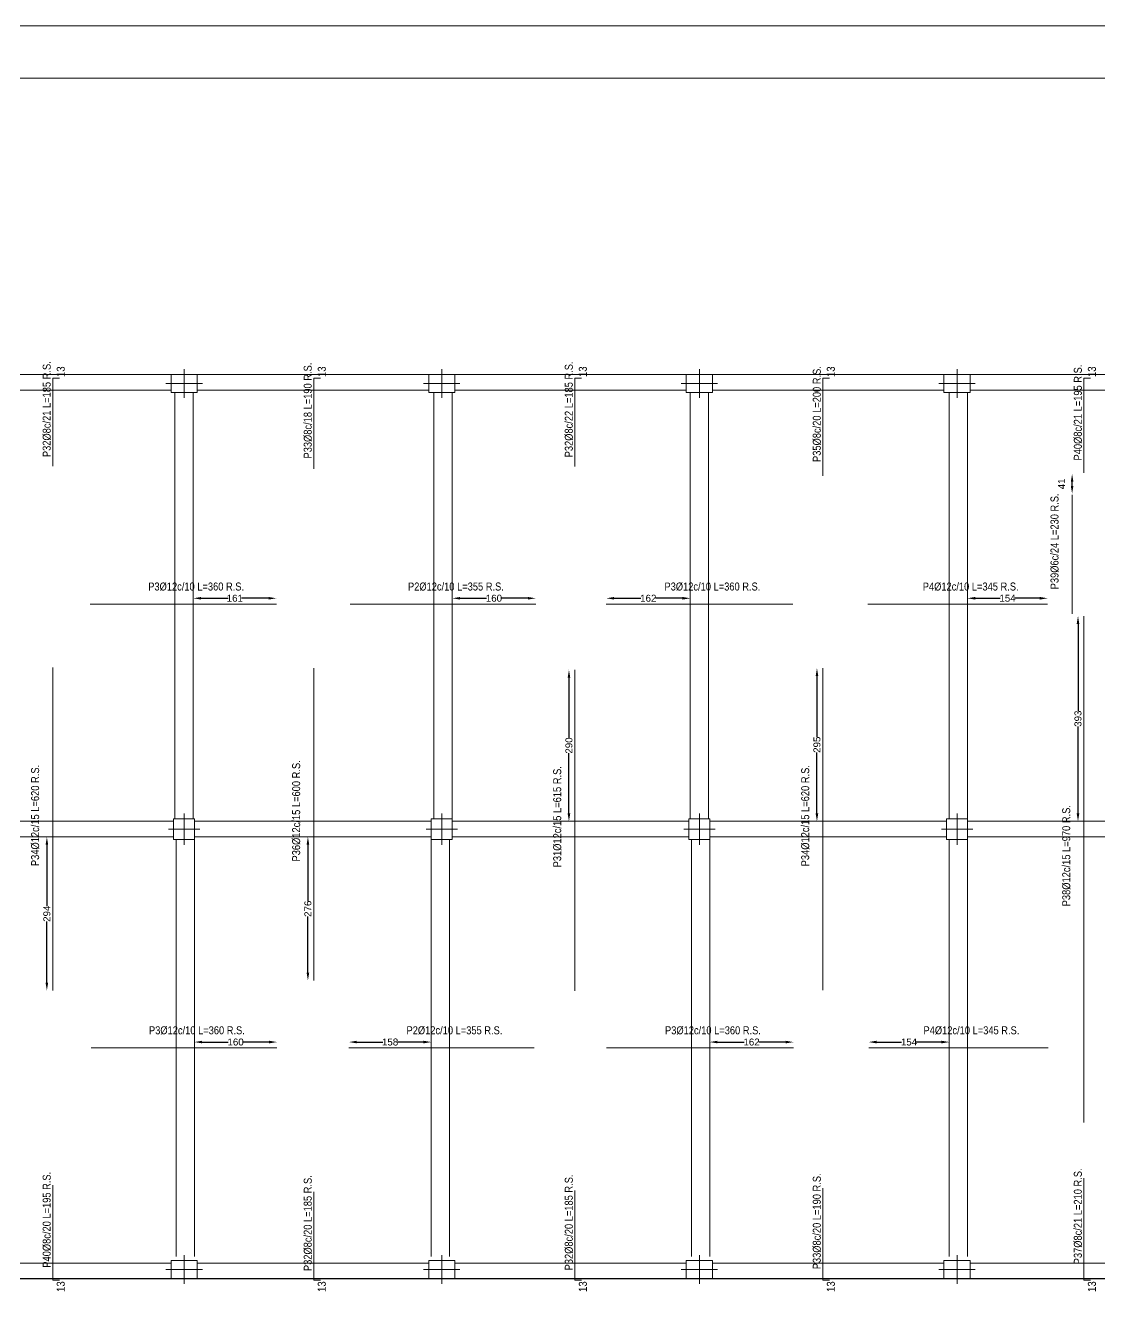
# Model space of a CAD drawing. Header units: millimetres. Extents: x 3 to 479, y -191 to 120.
# Drawn here: x 23.82 to 44.38, y 20.62 to 45.35 of the extents above; entities that cross this region are included whole.
import ezdxf
from ezdxf.enums import TextEntityAlignment as Align

# ---------------------------------------------------------------- set-up
doc = ezdxf.new("R2010")
doc.units = ezdxf.units.MM
doc.linetypes.add('DASHED2', pattern=[0.375, 0.25, -0.125])
for name, color, linetype, lineweight in [('ARR_L_S_POSICION', 5, 'Continuous', 9), ('ARR_LONG_SUP', 4, 'Continuous', 9), ('ARR_LONG_SUP_ROT', 4, 'Continuous', 9), ('ARR_T_S_POSICION', 5, 'Continuous', 9), ('ARR_TRANS_SUP', 4, 'Continuous', 9), ('ARR_TRANS_SUP_ROT', 4, 'Continuous', 9), ('COLUMNAS_EJES', 1, 'Continuous', 9), ('PILAR_HORMIGON', 2, 'Continuous', 0), ('RECUAD_LIMITES', 2, 'Continuous', 0), ('RECUAD_MARCO', 1, 'Continuous', 20), ('SILUETAS', 6, 'Continuous', 5), ('VIG_CARAS', 5, 'Continuous', 0)]:
    doc.layers.add(name, color=color, linetype=linetype, lineweight=lineweight)
doc.styles.add('CYPETXT_0.2_romans', font='arial.ttf', dxfattribs={"height": 0.133333})
doc.styles.add('CYPETXT_romans', font='arial.ttf', dxfattribs={"height": 0.2})
doc.dimstyles.new('cype_arrow', dxfattribs={"dimtxt": 0.18, "dimasz": 0.15, "dimexe": 0.05, "dimexo": 0.05, "dimgap": 0, "dimtad": 0, "dimdec": 4, "dimzin": 0, "dimdsep": 46, "dimtxsty": 'CYPETXT_0.2_romans', "dimcen": 0.09, "dimadec": 0, "dimazin": 0, "dimtfac": 1, "dimtdec": 4, "dimtofl": 0, "dimtmove": 2, "dimatfit": 3, "dimfxl": 1, "dimtolj": 1, "dimtzin": 0, "dimarcsym": 0})

# ---------------------------------------------------------------- blocks, each defined once
blk = doc.blocks.new('Ejes de la columna')
at = {"layer": 'COLUMNAS_EJES'}
for p, q in [((0, -0.5), (0, 0.5)), ((-0.5, 0), (0.5, 0))]:
    blk.add_line(p, q, dxfattribs=at)
blk = doc.blocks.new('LOSA 605')
at = {"layer": 'PILAR_HORMIGON'}
for points in [[(28.912, 53.557), (29.412, 53.557), (29.412, 53.907), (28.912, 53.907), (28.912, 53.557)], [(33.847, 53.557), (34.347, 53.557), (34.347, 53.907), (33.847, 53.907), (33.847, 53.557)], [(38.782, 53.557), (39.282, 53.557), (39.282, 53.907), (38.782, 53.907), (38.782, 53.557)], [(43.717, 53.557), (44.217, 53.557), (44.217, 53.907), (43.717, 53.907), (43.717, 53.557)], [(28.962, 44.997), (29.362, 44.997), (29.362, 45.397), (28.962, 45.397), (28.962, 44.997)], [(33.897, 44.997), (34.297, 44.997), (34.297, 45.397), (33.897, 45.397), (33.897, 44.997)], [(38.832, 44.997), (39.232, 44.997), (39.232, 45.397), (38.832, 45.397), (38.832, 44.997)], [(43.767, 44.997), (44.167, 44.997), (44.167, 45.397), (43.767, 45.397), (43.767, 44.997)], [(28.912, 36.587), (29.412, 36.587), (29.412, 36.937), (28.912, 36.937), (28.912, 36.587)], [(33.847, 36.587), (34.347, 36.587), (34.347, 36.937), (33.847, 36.937), (33.847, 36.587)], [(38.782, 36.587), (39.282, 36.587), (39.282, 36.937), (38.782, 36.937), (38.782, 36.587)], [(43.717, 36.587), (44.217, 36.587), (44.217, 36.937), (43.717, 36.937), (43.717, 36.587)]]:
    blk.add_lwpolyline(points, close=True, dxfattribs=at)
at = {"layer": 'SILUETAS', "color": 1, "linetype": 'DASHED2', "const_width": 0.02}
blk.add_lwpolyline([(9.274, 53.907), (8.646, 39.587), (11.515, 36.587), (66.002, 36.587), (66.002, 53.907), (9.274, 53.907)], dxfattribs=at)
at = {"layer": 'VIG_CARAS'}
for p, q in [((24.227, 53.907), (29.162, 53.907)), ((29.162, 53.907), (34.097, 53.907)), ((34.097, 53.907), (39.032, 53.907)), ((39.032, 53.907), (43.967, 53.907)), ((43.967, 53.907), (48.902, 53.907)), ((24.477, 53.607), (28.912, 53.607)), ((28.987, 53.557), (28.987, 45.397)), ((29.337, 53.557), (29.337, 45.397)), ((29.412, 53.607), (33.847, 53.607)), ((33.947, 53.557), (33.947, 45.397)), ((34.297, 53.557), (34.297, 45.397)), ((34.347, 53.607), (38.782, 53.607)), ((38.857, 53.557), (38.857, 45.397)), ((39.207, 53.557), (39.207, 45.397)), ((39.282, 53.607), (43.717, 53.607)), ((43.817, 53.557), (43.817, 45.397)), ((44.167, 53.557), (44.167, 45.397)), ((44.217, 53.607), (48.652, 53.607)), ((24.427, 45.347), (28.962, 45.347)), ((29.362, 45.347), (33.897, 45.347)), ((34.297, 45.347), (38.832, 45.347)), ((39.232, 45.347), (43.767, 45.347)), ((44.167, 45.347), (48.752, 45.347)), ((24.427, 45.047), (28.962, 45.047)), ((29.362, 45.047), (33.897, 45.047)), ((34.297, 45.047), (38.832, 45.047)), ((39.232, 45.047), (43.767, 45.047)), ((44.167, 45.047), (48.752, 45.047)), ((29.012, 44.997), (29.012, 37.012)), ((29.362, 44.997), (29.362, 37.012)), ((33.897, 44.997), (33.897, 37.012)), ((34.247, 44.997), (34.247, 37.012)), ((38.882, 44.997), (38.882, 37.012)), ((39.232, 44.997), (39.232, 37.012)), ((43.817, 44.997), (43.817, 37.012)), ((44.167, 44.997), (44.167, 37.012)), ((24.477, 36.887), (28.912, 36.887)), ((29.412, 36.887), (33.847, 36.887)), ((34.347, 36.887), (38.782, 36.887)), ((39.282, 36.887), (43.717, 36.887)), ((44.217, 36.887), (48.652, 36.887)), ((24.227, 36.587), (29.162, 36.587)), ((29.162, 36.587), (34.097, 36.587)), ((34.097, 36.587), (39.032, 36.587)), ((39.032, 36.587), (43.967, 36.587)), ((43.967, 36.587), (48.902, 36.587))]:
    blk.add_line(p, q, dxfattribs=at)
at = {"layer": 'COLUMNAS_EJES'}
for p, xscale, yscale in [((29.162, 53.732), 0.7, 0.55), ((34.097, 53.732), 0.7, 0.55), ((39.032, 53.732), 0.7, 0.55), ((43.967, 53.732), 0.7, 0.55), ((29.162, 45.197), 0.6000000000000001, 0.6000000000000001), ((34.097, 45.197), 0.6000000000000001, 0.6000000000000001), ((39.032, 45.197), 0.6000000000000001, 0.6000000000000001), ((43.967, 45.197), 0.6000000000000001, 0.6000000000000001), ((29.162, 36.762), 0.7, 0.55), ((34.097, 36.762), 0.7, 0.55), ((39.032, 36.762), 0.7, 0.55), ((43.967, 36.762), 0.7, 0.55)]:
    blk.add_blockref('Ejes de la columna', p, dxfattribs=dict(at, xscale=xscale, yscale=yscale))
blk = doc.blocks.new('*D101')
at = {"layer": 'ARR_L_S_POSICION', "color": 0, "lineweight": -2, "transparency": 16777216}
for p, q in [((27.175, 34.389), (27.694, 34.389)), ((28.469, 34.389), (27.95, 34.389)), ((28.619, 34.389), (28.619, 34.389))]:
    blk.add_line(p, q, dxfattribs=at)
at = {"layer": 'ARR_L_S_POSICION', "color": 0, "transparency": 16777216}
for points in [[(27.175, 34.414), (27.175, 34.364), (27.025, 34.389)], [(28.469, 34.414), (28.469, 34.364), (28.619, 34.389)]]:
    blk.add_solid(points, dxfattribs=at)
at = {"layer": 'Defpoints', "color": 0, "transparency": 16777216}
for p in [(27.025, 34.389), (28.619, 34.389), (28.619, 34.389)]:
    blk.add_point(p, dxfattribs=at)
at = {"layer": 'ARR_L_S_POSICION', "color": 0, "transparency": 16777216, "insert": (27.822, 34.389), "char_height": 0.1333, "attachment_point": 5, "style": 'CYPETXT_0.2_romans'}
blk.add_mtext('\\A1;161', dxfattribs=at)
blk = doc.blocks.new('*D102')
at = {"layer": 'ARR_L_S_POSICION', "color": 0, "lineweight": -2, "transparency": 16777216}
for p, q in [((32.135, 34.389), (32.644, 34.389)), ((33.435, 34.389), (32.926, 34.389)), ((33.585, 34.389), (33.585, 34.389))]:
    blk.add_line(p, q, dxfattribs=at)
at = {"layer": 'ARR_L_S_POSICION', "color": 0, "transparency": 16777216}
for points in [[(32.135, 34.414), (32.135, 34.364), (31.985, 34.389)], [(33.435, 34.414), (33.435, 34.364), (33.585, 34.389)]]:
    blk.add_solid(points, dxfattribs=at)
at = {"layer": 'Defpoints', "color": 0, "transparency": 16777216}
for p in [(31.985, 34.389), (33.585, 34.389), (33.585, 34.389)]:
    blk.add_point(p, dxfattribs=at)
at = {"layer": 'ARR_L_S_POSICION', "color": 0, "transparency": 16777216, "insert": (32.785, 34.389), "char_height": 0.1333, "attachment_point": 5, "style": 'CYPETXT_0.2_romans'}
blk.add_mtext('\\A1;160', dxfattribs=at)
blk = doc.blocks.new('*D79')
at = {"layer": 'ARR_L_S_POSICION', "color": 0, "lineweight": -2, "transparency": 16777216}
for p, q in [((35.087, 34.389), (35.601, 34.389)), ((36.395, 34.389), (35.881, 34.389)), ((36.545, 34.389), (36.545, 34.389))]:
    blk.add_line(p, q, dxfattribs=at)
at = {"layer": 'ARR_L_S_POSICION', "color": 0, "transparency": 16777216}
for points in [[(35.087, 34.414), (35.087, 34.364), (34.937, 34.389)], [(36.395, 34.414), (36.395, 34.364), (36.545, 34.389)]]:
    blk.add_solid(points, dxfattribs=at)
at = {"layer": 'Defpoints', "color": 0, "transparency": 16777216}
for p in [(34.937, 34.389), (36.545, 34.389), (36.545, 34.389)]:
    blk.add_point(p, dxfattribs=at)
at = {"layer": 'ARR_L_S_POSICION', "color": 0, "transparency": 16777216, "insert": (35.741, 34.389), "char_height": 0.1333, "attachment_point": 5, "style": 'CYPETXT_0.2_romans'}
blk.add_mtext('\\A1;162', dxfattribs=at)
blk = doc.blocks.new('*D80')
at = {"layer": 'ARR_L_S_POSICION', "color": 0, "lineweight": -2, "transparency": 16777216}
for p, q in [((42.005, 34.389), (42.481, 34.389)), ((43.238, 34.389), (42.762, 34.389)), ((43.388, 34.389), (43.388, 34.389))]:
    blk.add_line(p, q, dxfattribs=at)
at = {"layer": 'ARR_L_S_POSICION', "color": 0, "transparency": 16777216}
for points in [[(42.005, 34.414), (42.005, 34.364), (41.855, 34.389)], [(43.238, 34.414), (43.238, 34.364), (43.388, 34.389)]]:
    blk.add_solid(points, dxfattribs=at)
at = {"layer": 'Defpoints', "color": 0, "transparency": 16777216}
for p in [(41.855, 34.389), (43.388, 34.389), (43.388, 34.389)]:
    blk.add_point(p, dxfattribs=at)
at = {"layer": 'ARR_L_S_POSICION', "color": 0, "transparency": 16777216, "insert": (42.622, 34.389), "char_height": 0.1333, "attachment_point": 5, "style": 'CYPETXT_0.2_romans'}
blk.add_mtext('\\A1;154', dxfattribs=at)
blk = doc.blocks.new('*D85')
at = {"layer": 'ARR_L_S_POSICION', "color": 0, "lineweight": -2, "transparency": 16777216}
for p, q in [((27.195, 25.889), (27.696, 25.889)), ((28.478, 25.889), (27.977, 25.889)), ((28.628, 25.889), (28.628, 25.889))]:
    blk.add_line(p, q, dxfattribs=at)
at = {"layer": 'ARR_L_S_POSICION', "color": 0, "transparency": 16777216}
for points in [[(27.195, 25.914), (27.195, 25.864), (27.045, 25.889)], [(28.478, 25.914), (28.478, 25.864), (28.628, 25.889)]]:
    blk.add_solid(points, dxfattribs=at)
at = {"layer": 'Defpoints', "color": 0, "transparency": 16777216}
for p in [(27.045, 25.889), (28.628, 25.889), (28.628, 25.889)]:
    blk.add_point(p, dxfattribs=at)
at = {"layer": 'ARR_L_S_POSICION', "color": 0, "transparency": 16777216, "insert": (27.837, 25.889), "char_height": 0.1333, "attachment_point": 5, "style": 'CYPETXT_0.2_romans'}
blk.add_mtext('\\A1;160', dxfattribs=at)
blk = doc.blocks.new('*D86')
at = {"layer": 'ARR_L_S_POSICION', "color": 0, "lineweight": -2, "transparency": 16777216}
for p, q in [((30.157, 25.889), (30.655, 25.889)), ((31.435, 25.889), (30.937, 25.889)), ((31.585, 25.889), (31.585, 25.889))]:
    blk.add_line(p, q, dxfattribs=at)
at = {"layer": 'ARR_L_S_POSICION', "color": 0, "transparency": 16777216}
for points in [[(30.157, 25.914), (30.157, 25.864), (30.007, 25.889)], [(31.435, 25.914), (31.435, 25.864), (31.585, 25.889)]]:
    blk.add_solid(points, dxfattribs=at)
at = {"layer": 'Defpoints', "color": 0, "transparency": 16777216}
for p in [(30.007, 25.889), (31.585, 25.889), (31.585, 25.889)]:
    blk.add_point(p, dxfattribs=at)
at = {"layer": 'ARR_L_S_POSICION', "color": 0, "transparency": 16777216, "insert": (30.796, 25.889), "char_height": 0.1333, "attachment_point": 5, "style": 'CYPETXT_0.2_romans'}
blk.add_mtext('\\A1;158', dxfattribs=at)
blk = doc.blocks.new('*D87')
at = {"layer": 'ARR_L_S_POSICION', "color": 0, "lineweight": -2, "transparency": 16777216}
for p, q in [((37.065, 25.889), (37.579, 25.889)), ((38.373, 25.889), (37.859, 25.889)), ((38.523, 25.889), (38.523, 25.889))]:
    blk.add_line(p, q, dxfattribs=at)
at = {"layer": 'ARR_L_S_POSICION', "color": 0, "transparency": 16777216}
for points in [[(37.065, 25.914), (37.065, 25.864), (36.915, 25.889)], [(38.373, 25.914), (38.373, 25.864), (38.523, 25.889)]]:
    blk.add_solid(points, dxfattribs=at)
at = {"layer": 'Defpoints', "color": 0, "transparency": 16777216}
for p in [(36.915, 25.889), (38.523, 25.889), (38.523, 25.889)]:
    blk.add_point(p, dxfattribs=at)
at = {"layer": 'ARR_L_S_POSICION', "color": 0, "transparency": 16777216, "insert": (37.719, 25.889), "char_height": 0.1333, "attachment_point": 5, "style": 'CYPETXT_0.2_romans'}
blk.add_mtext('\\A1;162', dxfattribs=at)
blk = doc.blocks.new('*D88')
at = {"layer": 'ARR_L_S_POSICION', "color": 0, "lineweight": -2, "transparency": 16777216}
for p, q in [((40.114, 25.889), (40.594, 25.889)), ((41.355, 25.889), (40.875, 25.889)), ((41.505, 25.889), (41.505, 25.889))]:
    blk.add_line(p, q, dxfattribs=at)
at = {"layer": 'ARR_L_S_POSICION', "color": 0, "transparency": 16777216}
for points in [[(40.114, 25.914), (40.114, 25.864), (39.964, 25.889)], [(41.355, 25.914), (41.355, 25.864), (41.505, 25.889)]]:
    blk.add_solid(points, dxfattribs=at)
at = {"layer": 'Defpoints', "color": 0, "transparency": 16777216}
for p in [(39.964, 25.889), (41.505, 25.889), (41.505, 25.889)]:
    blk.add_point(p, dxfattribs=at)
at = {"layer": 'ARR_L_S_POSICION', "color": 0, "transparency": 16777216, "insert": (40.735, 25.889), "char_height": 0.1333, "attachment_point": 5, "style": 'CYPETXT_0.2_romans'}
blk.add_mtext('\\A1;154', dxfattribs=at)
blk = doc.blocks.new('*D97')
at = {"layer": 'ARR_T_S_POSICION', "color": 0, "lineweight": -2, "transparency": 16777216}
for p, q in [((34.222, 33.021), (34.222, 33.021)), ((34.222, 32.871), (34.222, 31.717)), ((34.222, 30.267), (34.222, 31.421))]:
    blk.add_line(p, q, dxfattribs=at)
at = {"layer": 'ARR_T_S_POSICION', "color": 0, "transparency": 16777216}
for points in [[(34.197, 32.871), (34.247, 32.871), (34.222, 33.021)], [(34.197, 30.267), (34.247, 30.267), (34.222, 30.117)]]:
    blk.add_solid(points, dxfattribs=at)
at = {"layer": 'Defpoints', "color": 0, "transparency": 16777216}
for p in [(34.222, 33.021), (34.222, 33.021), (34.222, 30.117)]:
    blk.add_point(p, dxfattribs=at)
at = {"layer": 'ARR_T_S_POSICION', "color": 0, "transparency": 16777216, "insert": (34.222, 31.569), "char_height": 0.1333, "attachment_point": 5, "rotation": 90, "style": 'CYPETXT_0.2_romans'}
blk.add_mtext('\\A1;290', dxfattribs=at)
blk = doc.blocks.new('*D65')
at = {"layer": 'ARR_T_S_POSICION', "color": 0, "lineweight": -2, "transparency": 16777216}
for p, q in [((38.972, 33.052), (38.972, 33.052)), ((38.972, 32.902), (38.972, 31.733)), ((38.972, 30.267), (38.972, 31.435))]:
    blk.add_line(p, q, dxfattribs=at)
at = {"layer": 'ARR_T_S_POSICION', "color": 0, "transparency": 16777216}
for points in [[(38.947, 32.902), (38.997, 32.902), (38.972, 33.052)], [(38.947, 30.267), (38.997, 30.267), (38.972, 30.117)]]:
    blk.add_solid(points, dxfattribs=at)
at = {"layer": 'Defpoints', "color": 0, "transparency": 16777216}
for p in [(38.972, 33.052), (38.972, 33.052), (38.972, 30.117)]:
    blk.add_point(p, dxfattribs=at)
at = {"layer": 'ARR_T_S_POSICION', "color": 0, "transparency": 16777216, "insert": (38.972, 31.584), "char_height": 0.1333, "attachment_point": 5, "rotation": 90, "style": 'CYPETXT_0.2_romans'}
blk.add_mtext('\\A1;295', dxfattribs=at)
blk = doc.blocks.new('*D66')
at = {"layer": 'ARR_T_S_POSICION', "color": 0, "lineweight": -2, "transparency": 16777216}
for p, q in [((29.222, 29.817), (29.222, 29.817)), ((29.222, 29.667), (29.222, 28.59)), ((29.222, 27.217), (29.222, 28.294))]:
    blk.add_line(p, q, dxfattribs=at)
at = {"layer": 'ARR_T_S_POSICION', "color": 0, "transparency": 16777216}
for points in [[(29.197, 29.667), (29.247, 29.667), (29.222, 29.817)], [(29.197, 27.217), (29.247, 27.217), (29.222, 27.067)]]:
    blk.add_solid(points, dxfattribs=at)
at = {"layer": 'Defpoints', "color": 0, "transparency": 16777216}
for p in [(29.222, 29.817), (29.222, 29.817), (29.222, 27.067)]:
    blk.add_point(p, dxfattribs=at)
at = {"layer": 'ARR_T_S_POSICION', "color": 0, "transparency": 16777216, "insert": (29.222, 28.442), "char_height": 0.1333, "attachment_point": 5, "rotation": 90, "style": 'CYPETXT_0.2_romans'}
blk.add_mtext('\\A1;276', dxfattribs=at)
blk = doc.blocks.new('*D67')
at = {"layer": 'ARR_T_S_POSICION', "color": 0, "lineweight": -2, "transparency": 16777216}
for p, q in [((43.972, 34.049), (43.972, 34.049)), ((43.972, 33.899), (43.972, 32.23)), ((43.972, 30.267), (43.972, 31.936))]:
    blk.add_line(p, q, dxfattribs=at)
at = {"layer": 'ARR_T_S_POSICION', "color": 0, "transparency": 16777216}
for points in [[(43.947, 33.899), (43.997, 33.899), (43.972, 34.049)], [(43.947, 30.267), (43.997, 30.267), (43.972, 30.117)]]:
    blk.add_solid(points, dxfattribs=at)
at = {"layer": 'Defpoints', "color": 0, "transparency": 16777216}
for p in [(43.972, 34.049), (43.972, 34.049), (43.972, 30.117)]:
    blk.add_point(p, dxfattribs=at)
at = {"layer": 'ARR_T_S_POSICION', "color": 0, "transparency": 16777216, "insert": (43.972, 32.083), "char_height": 0.1333, "attachment_point": 5, "rotation": 90, "style": 'CYPETXT_0.2_romans'}
blk.add_mtext('\\A1;393', dxfattribs=at)
blk = doc.blocks.new('*D68')
at = {"layer": 'ARR_T_S_POSICION', "color": 0, "lineweight": -2, "transparency": 16777216}
blk.add_line((43.859, 36.54), (43.859, 36.621), dxfattribs=at)
at = {"layer": 'ARR_T_S_POSICION', "color": 0, "transparency": 16777216}
for points in [[(43.834, 36.621), (43.884, 36.621), (43.859, 36.771)], [(43.834, 36.54), (43.884, 36.54), (43.859, 36.39)]]:
    blk.add_solid(points, dxfattribs=at)
at = {"layer": 'Defpoints', "color": 0, "transparency": 16777216}
for p in [(43.859, 36.771), (43.859, 36.771), (43.859, 36.39)]:
    blk.add_point(p, dxfattribs=at)
at = {"layer": 'ARR_T_S_POSICION', "color": 0, "transparency": 16777216, "insert": (43.658, 36.58), "char_height": 0.1333, "attachment_point": 5, "rotation": 90, "style": 'CYPETXT_0.2_romans'}
blk.add_mtext('\\A1;41', dxfattribs=at)
blk = doc.blocks.new('*D69')
at = {"layer": 'ARR_T_S_POSICION', "color": 0, "lineweight": -2, "transparency": 16777216}
for p, q in [((24.222, 29.817), (24.222, 29.817)), ((24.222, 29.667), (24.222, 28.495)), ((24.222, 27.027), (24.222, 28.199))]:
    blk.add_line(p, q, dxfattribs=at)
at = {"layer": 'ARR_T_S_POSICION', "color": 0, "transparency": 16777216}
for points in [[(24.197, 29.667), (24.247, 29.667), (24.222, 29.817)], [(24.197, 27.027), (24.247, 27.027), (24.222, 26.877)]]:
    blk.add_solid(points, dxfattribs=at)
at = {"layer": 'Defpoints', "color": 0, "transparency": 16777216}
for p in [(24.222, 29.817), (24.222, 29.817), (24.222, 26.877)]:
    blk.add_point(p, dxfattribs=at)
at = {"layer": 'ARR_T_S_POSICION', "color": 0, "transparency": 16777216, "insert": (24.222, 28.347), "char_height": 0.1333, "attachment_point": 5, "rotation": 90, "style": 'CYPETXT_0.2_romans'}
blk.add_mtext('\\A1;294', dxfattribs=at)

msp = doc.modelspace()

# ---------------------------------------------------------------- linework, layer by layer
at = {"layer": 'ARR_LONG_SUP'}
for points in [[(25.04829, 34.27688), (28.61893, 34.27688)], [(30.0337, 34.27688), (33.58458, 34.27688)], [(34.93652, 34.27688), (38.50672, 34.27688)], [(39.94942, 34.27688), (43.38774, 34.27688)], [(25.06888, 25.77688), (28.62771, 25.77688)], [(30.00711, 25.77688), (33.55531, 25.77688)], [(34.94228, 25.77688), (38.52269, 25.77688)], [(39.96374, 25.77688), (43.40207, 25.77688)]]:
    msp.add_lwpolyline(points, dxfattribs=at)
at = {"layer": 'ARR_TRANS_SUP'}
for points in [[(24.33419, 36.92016), (24.33419, 38.60688), (24.46419, 38.60688)], [(29.33419, 36.86627), (29.33419, 38.60688), (29.46419, 38.60688)], [(34.33419, 36.91188), (34.33419, 38.60688), (34.46419, 38.60688)], [(39.08419, 36.73285), (39.08419, 38.60688), (39.21419, 38.60688)], [(44.08419, 36.7907), (44.08419, 38.60688), (44.21419, 38.60688)], [(43.85919, 34.09288), (43.85919, 36.36988)], [(44.08419, 24.35076), (44.08419, 34.049)], [(24.33419, 26.87727), (24.33419, 33.06306)], [(29.33419, 27.06713), (29.33419, 33.04917)], [(34.33419, 26.87046), (34.33419, 33.02115)], [(39.08419, 26.88028), (39.08419, 33.05158)], [(44.21419, 21.32688), (44.08419, 21.32688), (44.08419, 23.2799)], [(24.46419, 21.32688), (24.33419, 21.32688), (24.33419, 23.14933)], [(29.46419, 21.32688), (29.33419, 21.32688), (29.33419, 23.01956)], [(34.46419, 21.32688), (34.33419, 21.32688), (34.33419, 23.04588)], [(39.21419, 21.32688), (39.08419, 21.32688), (39.08419, 23.08918)]]:
    msp.add_lwpolyline(points, dxfattribs=at)
at = {"layer": 'RECUAD_LIMITES'}
msp.add_lwpolyline([(3.03074, -1.10881), (86.93074, -1.10881), (86.93074, 45.35338), (3.03074, 45.35338), (3.03074, -1.10881)], close=True, dxfattribs=at)
at = {"layer": 'RECUAD_MARCO'}
msp.add_lwpolyline([(5.53074, -0.10881), (85.93074, -0.10881), (85.93074, 44.35338), (5.53074, 44.35338), (5.53074, -0.10881)], close=True, dxfattribs=at)

# ---------------------------------------------------------------- block references
msp.add_blockref('LOSA 605', (-2.31214, -15.22982))

# ---------------------------------------------------------------- texts
at = {"layer": 'ARR_LONG_SUP_ROT', "style": 'CYPETXT_romans', "width": 0.831194}
for s, p in [('P3%%c12c/10 L=360 R.S.', (27.99911, 34.61438)), ('P2%%c12c/10 L=355 R.S.', (32.97464, 34.61438)), ('P3%%c12c/10 L=360 R.S.', (37.88712, 34.61438)), ('P4%%c12c/10 L=345 R.S.', (42.83408, 34.61438)), ('P3%%c12c/10 L=360 R.S.', (28.0138, 26.11438)), ('P2%%c12c/10 L=355 R.S.', (32.94671, 26.11438)), ('P3%%c12c/10 L=360 R.S.', (37.89798, 26.11438)), ('P4%%c12c/10 L=345 R.S.', (42.84841, 26.11438))]:
    msp.add_text(s, height=0.1533333, dxfattribs=at).set_placement(p, align=Align.MIDDLE_RIGHT)
at = {"layer": 'ARR_TRANS_SUP_ROT', "style": 'CYPETXT_romans'}
for s, width, p in [('P32%%c8c/21 L=185 R.S.', 0.831194, (24.21835, 38.92902)), ('P33%%c8c/18 L=190 R.S.', 0.831194, (29.21835, 38.90208)), ('P32%%c8c/22 L=185 R.S.', 0.831194, (34.21835, 38.92488)), ('P40%%c8c/21 L=195 R.S.', 0.831194, (43.96835, 38.86429)), ('P35%%c8c/20 L=200 R.S.', 0.831194, (38.96835, 38.83537)), ('P39%%c6c/24 L=230 R.S.', 0.831194, (43.52169, 36.39688)), ('P34%%c12c/15 L=620 R.S.', 0.833206, (23.99669, 31.19867)), ('P36%%c12c/15 L=600 R.S.', 0.833206, (28.99669, 31.28665)), ('P34%%c12c/15 L=620 R.S.', 0.833206, (38.74669, 31.19443)), ('P31%%c12c/15 L=615 R.S.', 0.833206, (33.99669, 31.17431)), ('P38%%c12c/15 L=970 R.S.', 0.833206, (43.74669, 30.42838)), ('P40%%c8c/20 L=195 R.S.', 0.831194, (24.21835, 23.40361)), ('P32%%c8c/20 L=185 R.S.', 0.831194, (29.21835, 23.33872)), ('P32%%c8c/20 L=185 R.S.', 0.831194, (34.21835, 23.35188)), ('P33%%c8c/20 L=190 R.S.', 0.831194, (38.96835, 23.37353)), ('P37%%c8c/21 L=210 R.S.', 0.831194, (43.96835, 23.46889))]:
    msp.add_text(s, height=0.1533333, rotation=90, dxfattribs=dict(at, width=width)).set_placement(p, align=Align.MIDDLE_RIGHT)
at = {"layer": 'ARR_TRANS_SUP_ROT', "style": 'CYPETXT_romans', "width": 0.853312}
for p in [(24.41085, 38.62688), (29.41085, 38.62688), (34.41085, 38.62688), (39.16085, 38.62688), (44.16085, 38.62688)]:
    msp.add_text('13', height=0.153333, rotation=90, dxfattribs=at).set_placement(p, align=Align.TOP_LEFT)
for p in [(24.41085, 21.30688), (29.41085, 21.30688), (34.41085, 21.30688), (39.16085, 21.30688), (44.16085, 21.30688)]:
    msp.add_text('13', height=0.153333, rotation=90, dxfattribs=at).set_placement(p, align=Align.TOP_RIGHT)

# ---------------------------------------------------------------- dimensions: what is measured, and where the dimension line sits
at = {"layer": 'ARR_L_S_POSICION'}
for p1, p2, text, picture, middle in [((27.02534, 34.38938), (28.61893, 34.38938), '161', '*D101', (27.82213, 34.38938)), ((31.98534, 34.38938), (33.58458, 34.38938), '160', '*D102', (32.78496, 34.38938)), ((34.93652, 34.38938), (36.54534, 34.38938), '162', '*D79', (35.74093, 34.38938)), ((41.85534, 34.38938), (43.38774, 34.38938), '154', '*D80', (42.62154, 34.38938)), ((27.04534, 25.88938), (28.62771, 25.88938), '160', '*D85', (27.83652, 25.88938)), ((30.00711, 25.88938), (31.58534, 25.88938), '158', '*D86', (30.79622, 25.88938)), ((36.91534, 25.88938), (38.52269, 25.88938), '162', '*D87', (37.71901, 25.88938)), ((39.96374, 25.88938), (41.50534, 25.88938), '154', '*D88', (40.73454, 25.88938))]:
    dim = msp.add_aligned_dim(p1=p1, p2=p2, distance=0, text=text, dimstyle='cype_arrow', override={"dimexe": 0, "dimexo": 0}, dxfattribs=at)
    dim.commit()
    dim.dimension.update_dxf_attribs({"geometry": picture, "text_midpoint": middle})
at = {"layer": 'ARR_T_S_POSICION'}
for p1, p2, text, picture, middle in [((43.85919, 36.38988), (43.85919, 36.7707), '41', '*D68', (43.65837, 36.58029)), ((43.97169, 30.11688), (43.97169, 34.049), '393', '*D67', (43.97169, 32.08294)), ((34.22169, 30.11688), (34.22169, 33.02115), '290', '*D97', (34.22169, 31.56902)), ((38.97169, 30.11688), (38.97169, 33.05158), '295', '*D65', (38.97169, 31.58423)), ((24.22169, 26.87727), (24.22169, 29.81688), '294', '*D69', (24.22169, 28.34708)), ((29.22169, 27.06713), (29.22169, 29.81688), '276', '*D66', (29.22169, 28.44201))]:
    dim = msp.add_aligned_dim(p1=p1, p2=p2, distance=0, text=text, dimstyle='cype_arrow', override={"dimexe": 0, "dimexo": 0}, dxfattribs=at)
    dim.commit()
    dim.dimension.update_dxf_attribs({"geometry": picture, "text_midpoint": middle})

doc.saveas('drawing.dxf')
